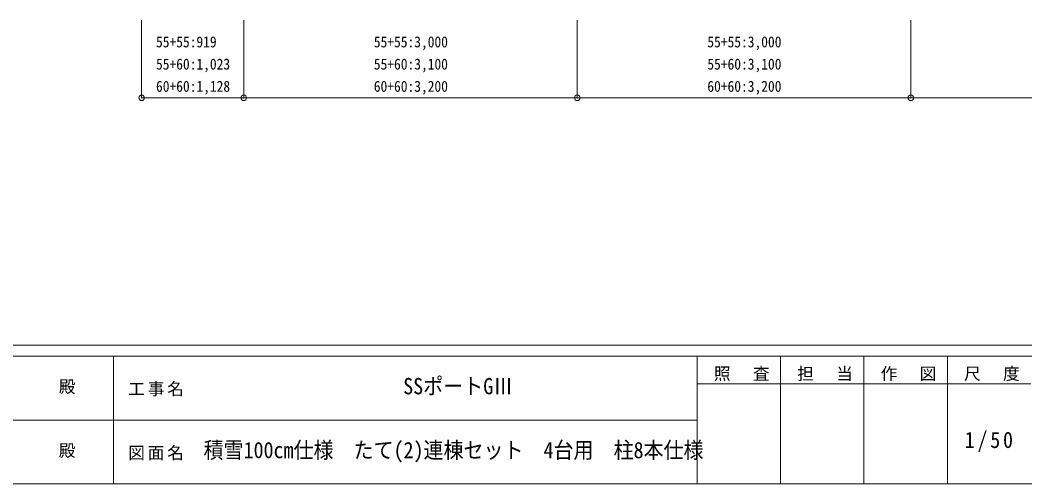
# Model space of a CAD drawing. Units: millimetres, scale not verified. Extents: x -13976 to 14131, y -9754 to 9646.
# Drawn here: x -1511 to 7527, y -9754 to -5580 of the extents above; entities that cross this region are included whole.
import ezdxf
from ezdxf.enums import TextEntityAlignment as Align

# ---------------------------------------------------------------- set-up
doc = ezdxf.new("R2010")
doc.units = ezdxf.units.MM
doc.header["$LTSCALE"] = 50
doc.header["$PDMODE"] = 32
doc.header["$PDSIZE"] = 50
doc.layers.add('0-6_手摺', color=7, linetype='Continuous', lineweight=9)
doc.layers.add('F-0_ﾚｲﾔ240', color=7, linetype='Continuous', lineweight=9)
doc.styles.add('ＭＳ ゴシック', font='')
doc.styles.get('ＭＳ ゴシック').set_extended_font_data('MS Gothic')

msp = doc.modelspace()

# ---------------------------------------------------------------- linework, layer by layer
at = {"layer": '0-6_手摺', "color": 6}
for p, q in [((-417.75, -6280.35), (-417.75, -5580.35)), ((500.78, -6280.35), (500.78, -5580.35)), ((3500.78, -6280.35), (3500.78, -5580.35)), ((6500.78, -6280.35), (6500.78, -5580.35)), ((500.78, -6280.35), (-417.75, -6280.35))]:
    msp.add_line(p, q, dxfattribs=at)
msp.add_lwpolyline([(500.78, -6280.35), (3500.78, -6280.35), (6500.78, -6280.35), (9500.78, -6280.35), (10421.18, -6280.35)], dxfattribs=at)
for p in [(-417.75, -6280.35), (500.78, -6280.35), (3500.78, -6280.35), (6500.78, -6280.35)]:
    msp.add_point(p, dxfattribs=at)
at = {"layer": 'F-0_ﾚｲﾔ240', "color": 5, "lineweight": 5}
for p, q in [((-13975.76, -8504.43), (13424.24, -8504.43)), ((-13975.76, -8604.43), (8979.65, -8604.43)), ((-670.35, -8604.43), (-670.35, -9754.43)), ((4579.65, -8604.43), (4579.65, -9754.43)), ((5329.65, -8604.43), (5329.65, -9754.43)), ((6079.65, -8604.43), (6079.65, -9754.43)), ((6829.64, -8604.43), (6829.64, -9754.43)), ((4579.65, -8854.43), (7579.65, -8854.43)), ((-5670.35, -9179.43), (4579.65, -9179.43)), ((-13975.76, -9754.43), (13424.24, -9754.43))]:
    msp.add_line(p, q, dxfattribs=at)

# ---------------------------------------------------------------- texts
at = {"layer": '0-6_手摺', "style": 'ＭＳ ゴシック', "width": 0.9}
for s, p in [('55+55:919', (-288.49, -5855.45)), ('55+55:3,000', (1670.78, -5855.45)), ('55+55:3,000', (4670.78, -5855.45)), ('55+60:1,023', (-288.49, -6055.45)), ('55+60:3,100', (1670.78, -6055.45)), ('55+60:3,100', (4670.78, -6055.45)), ('60+60:1,128', (-288.49, -6255.45)), ('60+60:3,200', (1670.78, -6255.45)), ('60+60:3,200', (4670.78, -6255.45))]:
    msp.add_text(s, height=98.97, dxfattribs=at).set_placement(p, align=Align.BOTTOM_LEFT)
at = {"layer": 'F-0_ﾚｲﾔ240', "style": 'ＭＳ ゴシック'}
for p in [(-1163.21, -8966.93), (-1163.21, -9541.93)]:
    msp.add_text('殿', height=110, dxfattribs=at).set_placement(p, align=Align.BOTTOM_LEFT)
at = {"layer": 'F-0_ﾚｲﾔ240', "style": 'ＭＳ ゴシック', "width": 0.9}
for s, p in [('SSポートGⅢ', (1935.29, -8991.93)), ('積雪100㎝仕様\u3000たて(2)連棟セット\u30004台用\u3000柱8本仕様', (139.37, -9566.93))]:
    msp.add_text(s, height=146.6, dxfattribs=at).set_placement(p, align=Align.BOTTOM_LEFT)
at = {"layer": 'F-0_ﾚｲﾔ240', "attachment_point": 7, "style": 'ＭＳ ゴシック'}
for s, insert, char_height in [('\\T1.17;照\u3000査', (4729.65, -8829.43), 110), ('\\T1.17;担\u3000当', (5479.65, -8829.43), 110), ('\\T1.17;作\u3000図', (6229.65, -8829.43), 110), ('\\T1.17;尺\u3000度', (6979.65, -8829.43), 110), ('\\T1.17;工事名', (-538.51, -8966.93), 110), ('\\T1.28;\\W0.9;1/50', (6985.9, -9466.93), 146.6), ('\\T1.17;図面名', (-538.51, -9541.93), 110)]:
    msp.add_mtext(s, dxfattribs=dict(at, insert=insert, char_height=char_height))

doc.saveas('drawing.dxf')
